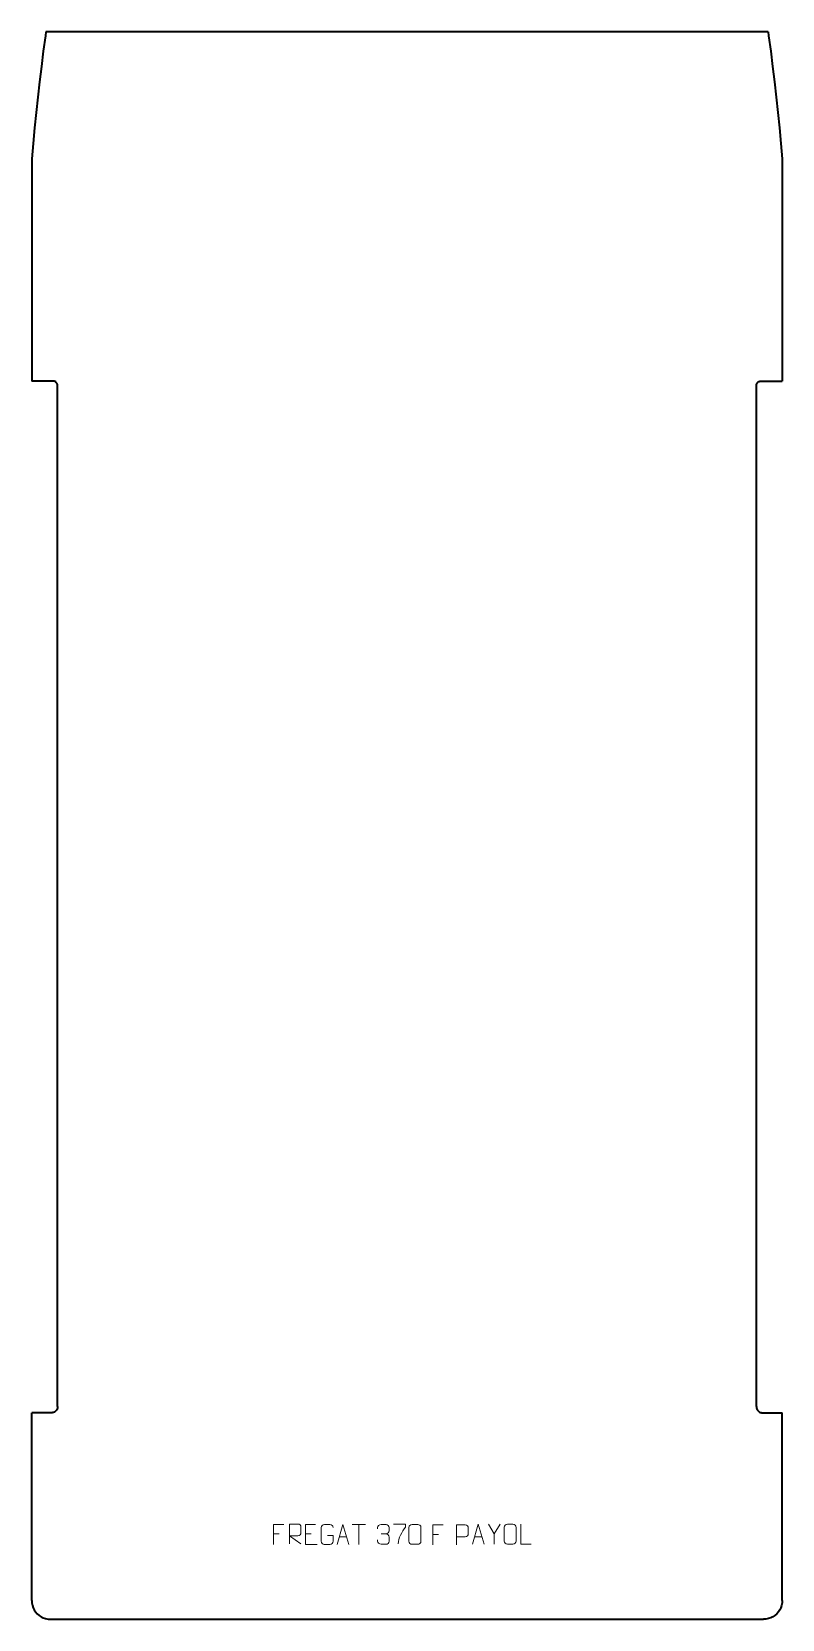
# Model space of a CAD drawing. Header units: millimetres. Extents: x -472 to 472, y -1420 to 580.
import ezdxf

# ---------------------------------------------------------------- set-up
doc = ezdxf.new("R2010")
doc.units = ezdxf.units.MM
doc.header["$MEASUREMENT"] = 0
doc.layers.add('layer 1', color=7, linetype='Continuous')

msp = doc.modelspace()

# ---------------------------------------------------------------- linework, layer by layer
at = {"layer": 'layer 1', "lineweight": 35}
for points in [[(-455.3724, 574.9726), (-455.3724, 574.9726), (-457.967, 555.6547), (-457.967, 555.6547)], [(-454.6644, 579.9991), (-454.6644, 579.9991), (-455.3724, 574.9726), (-455.3724, 574.9726)], [(454.663, 579.9991), (454.663, 579.9991), (-454.6644, 579.9991), (-454.6644, 579.9991)], [(454.663, 579.9991), (454.663, 579.9991), (455.3724, 574.9726), (455.3724, 574.9726)], [(455.3724, 574.9726), (455.3724, 574.9726), (457.9656, 555.6547), (457.9656, 555.6547)], [(-457.967, 555.6547), (-457.967, 555.6547), (-460.4311, 536.3189), (-460.4311, 536.3189)], [(457.9656, 555.6547), (457.9656, 555.6547), (460.4311, 536.3189), (460.4311, 536.3189)], [(-460.4311, 536.3189), (-460.4311, 536.3189), (-462.766, 516.9673), (-462.766, 516.9673)], [(460.4311, 536.3189), (460.4311, 536.3189), (462.7661, 516.9673), (462.7661, 516.9673)], [(-462.766, 516.9673), (-462.766, 516.9673), (-464.9723, 497.6004), (-464.9723, 497.6004)], [(462.7661, 516.9673), (462.7661, 516.9673), (464.9723, 497.6004), (464.9723, 497.6004)], [(-464.9723, 497.6004), (-464.9723, 497.6004), (-467.0491, 478.2196), (-467.0491, 478.2196)], [(464.9723, 497.6004), (464.9723, 497.6004), (467.048, 478.2196), (467.048, 478.2196)], [(-467.0491, 478.2196), (-467.0491, 478.2196), (-468.996, 458.8256), (-468.996, 458.8256)], [(467.048, 478.2196), (467.048, 478.2196), (468.9946, 458.8256), (468.9946, 458.8256)], [(-468.996, 458.8256), (-468.996, 458.8256), (-470.8124, 439.4185), (-470.8124, 439.4185)], [(468.9946, 458.8256), (468.9946, 458.8256), (470.8125, 439.4185), (470.8125, 439.4185)], [(-470.8124, 439.4185), (-470.8124, 439.4185), (-472.4998, 420), (-472.4998, 420)], [(-472.4998, 420), (-472.4998, 420), (-472.4998, 139.9993), (-472.4998, 139.9993)], [(470.8125, 439.4185), (470.8125, 439.4185), (472.4998, 420), (472.4998, 420)], [(472.4998, 420), (472.4998, 420), (472.4998, 139.9993), (472.4998, 139.9993)], [(-445.8193, 139.9993), (-445.8193, 139.9993), (-472.4998, 139.9993), (-472.4998, 139.9993)], [(-445.0608, 139.9503), (-445.0608, 139.9503), (-445.8193, 139.9993), (-445.8193, 139.9993)], [(-444.3137, 139.8018), (-444.3137, 139.8018), (-445.0608, 139.9503), (-445.0608, 139.9503)], [(-443.5926, 139.5568), (-443.5926, 139.5568), (-444.3137, 139.8018), (-444.3137, 139.8018)], [(-442.9102, 139.22), (-442.9102, 139.22), (-443.5926, 139.5568), (-443.5926, 139.5568)], [(-442.2768, 138.7969), (-442.2768, 138.7969), (-442.9102, 139.22), (-442.9102, 139.22)], [(-441.7052, 138.2951), (-441.7052, 138.2951), (-442.2768, 138.7969), (-442.2768, 138.7969)], [(-441.202, 137.7221), (-441.202, 137.7221), (-441.7052, 138.2951), (-441.7052, 138.2951)], [(-440.7789, 137.0902), (-440.7789, 137.0902), (-441.202, 137.7221), (-441.202, 137.7221)], [(-440.4421, 136.4063), (-440.4421, 136.4063), (-440.7789, 137.0902), (-440.7789, 137.0902)], [(-440.1985, 135.6852), (-440.1985, 135.6852), (-440.4421, 136.4063), (-440.4421, 136.4063)], [(-440.0501, 134.9395), (-440.0501, 134.9395), (-440.1985, 135.6852), (-440.1985, 135.6852)], [(-439.9996, 134.1796), (-439.9996, 134.1796), (-440.0501, 134.9395), (-440.0501, 134.9395)], [(-439.9996, -1151.9278), (-439.9996, -1151.9278), (-439.9996, 134.1796), (-439.9996, 134.1796)], [(439.9996, 134.1796), (439.9996, 134.1796), (440.0486, 134.9395), (440.0486, 134.9395)], [(439.9996, -1151.9278), (439.9996, -1151.9278), (439.9996, 134.1796), (439.9996, 134.1796)], [(440.0486, 134.9395), (440.0486, 134.9395), (440.1971, 135.6852), (440.1971, 135.6852)], [(440.1971, 135.6852), (440.1971, 135.6852), (440.4421, 136.4063), (440.4421, 136.4063)], [(440.4421, 136.4063), (440.4421, 136.4063), (440.7789, 137.0902), (440.7789, 137.0902)], [(440.7789, 137.0902), (440.7789, 137.0902), (441.2021, 137.7221), (441.2021, 137.7221)], [(441.2021, 137.7221), (441.2021, 137.7221), (441.7042, 138.2951), (441.7042, 138.2951)], [(441.7042, 138.2951), (441.7042, 138.2951), (442.2768, 138.7969), (442.2768, 138.7969)], [(442.2768, 138.7969), (442.2768, 138.7969), (442.9102, 139.22), (442.9102, 139.22)], [(442.9102, 139.22), (442.9102, 139.22), (443.5926, 139.5568), (443.5926, 139.5568)], [(443.5926, 139.5568), (443.5926, 139.5568), (444.3138, 139.8018), (444.3138, 139.8018)], [(444.3138, 139.8018), (444.3138, 139.8018), (445.0594, 139.9503), (445.0594, 139.9503)], [(445.0594, 139.9503), (445.0594, 139.9503), (445.8193, 139.9993), (445.8193, 139.9993)], [(445.8193, 139.9993), (445.8193, 139.9993), (472.4998, 139.9993), (472.4998, 139.9993)], [(-447.0177, -1159.93), (-447.0177, -1159.93), (-448.072, -1159.9999), (-448.072, -1159.9999)], [(-445.982, -1159.7238), (-445.982, -1159.7238), (-447.0177, -1159.93), (-447.0177, -1159.93)], [(-444.9833, -1159.3844), (-444.9833, -1159.3844), (-445.982, -1159.7238), (-445.982, -1159.7238)], [(-444.0365, -1158.9174), (-444.0365, -1158.9174), (-444.9833, -1159.3844), (-444.9833, -1159.3844)], [(-443.1578, -1158.3316), (-443.1578, -1158.3316), (-444.0365, -1158.9174), (-444.0365, -1158.9174)], [(-442.3646, -1157.6349), (-442.3646, -1157.6349), (-443.1578, -1158.3316), (-443.1578, -1158.3316)], [(-441.6679, -1156.8417), (-441.6679, -1156.8417), (-442.3646, -1157.6349), (-442.3646, -1157.6349)], [(-441.081, -1155.9629), (-441.081, -1155.9629), (-441.6679, -1156.8417), (-441.6679, -1156.8417)], [(-440.6151, -1155.0161), (-440.6151, -1155.0161), (-441.081, -1155.9629), (-441.081, -1155.9629)], [(-440.2746, -1154.0163), (-440.2746, -1154.0163), (-440.6151, -1155.0161), (-440.6151, -1155.0161)], [(-440.0695, -1152.9803), (-440.0695, -1152.9803), (-440.2746, -1154.0163), (-440.2746, -1154.0163)], [(-439.9996, -1151.9278), (-439.9996, -1151.9278), (-440.0695, -1152.9803), (-440.0695, -1152.9803)], [(439.9996, -1151.9278), (439.9996, -1151.9278), (440.068, -1152.9803), (440.068, -1152.9803)], [(440.068, -1152.9803), (440.068, -1152.9803), (440.2746, -1154.0163), (440.2746, -1154.0163)], [(440.2746, -1154.0163), (440.2746, -1154.0163), (440.614, -1155.0161), (440.614, -1155.0161)], [(440.614, -1155.0161), (440.614, -1155.0161), (441.081, -1155.9629), (441.081, -1155.9629)], [(441.081, -1155.9629), (441.081, -1155.9629), (441.6679, -1156.8417), (441.6679, -1156.8417)], [(441.6679, -1156.8417), (441.6679, -1156.8417), (442.3631, -1157.6349), (442.3631, -1157.6349)], [(442.3631, -1157.6349), (442.3631, -1157.6349), (443.1578, -1158.3316), (443.1578, -1158.3316)], [(443.1578, -1158.3316), (443.1578, -1158.3316), (444.0351, -1158.9174), (444.0351, -1158.9174)], [(444.0351, -1158.9174), (444.0351, -1158.9174), (444.9823, -1159.3844), (444.9823, -1159.3844)], [(444.9823, -1159.3844), (444.9823, -1159.3844), (445.9821, -1159.7238), (445.9821, -1159.7238)], [(445.9821, -1159.7238), (445.9821, -1159.7238), (447.0181, -1159.93), (447.0181, -1159.93)], [(447.0181, -1159.93), (447.0181, -1159.93), (448.072, -1159.9999), (448.072, -1159.9999)], [(-472.4998, -1396.4458), (-472.4998, -1396.4458), (-472.4998, -1159.9999), (-472.4998, -1159.9999)], [(-448.072, -1159.9999), (-448.072, -1159.9999), (-472.4998, -1159.9999), (-472.4998, -1159.9999)], [(448.072, -1159.9999), (448.072, -1159.9999), (472.4998, -1159.9999), (472.4998, -1159.9999)], [(472.4998, -1396.4458), (472.4998, -1396.4458), (472.4998, -1159.9999), (472.4998, -1159.9999)], [(-472.4998, -1396.4458), (-472.4998, -1396.4458), (-472.2986, -1399.5203), (-472.2986, -1399.5203)], [(-472.2986, -1399.5203), (-472.2986, -1399.5203), (-471.6974, -1402.5416), (-471.6974, -1402.5416)], [(472.2987, -1399.5203), (472.2987, -1399.5203), (471.696, -1402.5416), (471.696, -1402.5416)], [(472.4998, -1396.4458), (472.4998, -1396.4458), (472.2987, -1399.5203), (472.2987, -1399.5203)], [(-471.6974, -1402.5416), (-471.6974, -1402.5416), (-470.7068, -1405.4595), (-470.7068, -1405.4595)], [(-470.7068, -1405.4595), (-470.7068, -1405.4595), (-469.3442, -1408.2231), (-469.3442, -1408.2231)], [(-469.3442, -1408.2231), (-469.3442, -1408.2231), (-467.6323, -1410.7841), (-467.6323, -1410.7841)], [(-467.6323, -1410.7841), (-467.6323, -1410.7841), (-465.6016, -1413.1008), (-465.6016, -1413.1008)], [(-465.6016, -1413.1008), (-465.6016, -1413.1008), (-463.2846, -1415.1315), (-463.2846, -1415.1315)], [(-463.2846, -1415.1315), (-463.2846, -1415.1315), (-460.7225, -1416.8437), (-460.7225, -1416.8437)], [(-460.7225, -1416.8437), (-460.7225, -1416.8437), (-457.9604, -1418.2059), (-457.9604, -1418.2059)], [(-457.9604, -1418.2059), (-457.9604, -1418.2059), (-455.0422, -1419.1965), (-455.0422, -1419.1965)], [(-455.0422, -1419.1965), (-455.0422, -1419.1965), (-452.0208, -1419.7977), (-452.0208, -1419.7977)], [(-452.0208, -1419.7977), (-452.0208, -1419.7977), (-448.9467, -1419.9992), (-448.9467, -1419.9992)], [(452.0208, -1419.7977), (452.0208, -1419.7977), (448.9468, -1419.9992), (448.9468, -1419.9992)], [(455.0422, -1419.1965), (455.0422, -1419.1965), (452.0208, -1419.7977), (452.0208, -1419.7977)], [(457.9593, -1418.2059), (457.9593, -1418.2059), (455.0422, -1419.1965), (455.0422, -1419.1965)], [(460.7225, -1416.8437), (460.7225, -1416.8437), (457.9593, -1418.2059), (457.9593, -1418.2059)], [(463.2846, -1415.1315), (463.2846, -1415.1315), (460.7225, -1416.8437), (460.7225, -1416.8437)], [(465.6006, -1413.1008), (465.6006, -1413.1008), (463.2846, -1415.1315), (463.2846, -1415.1315)], [(467.6324, -1410.7841), (467.6324, -1410.7841), (465.6006, -1413.1008), (465.6006, -1413.1008)], [(469.3442, -1408.2231), (469.3442, -1408.2231), (467.6324, -1410.7841), (467.6324, -1410.7841)], [(470.7068, -1405.4595), (470.7068, -1405.4595), (469.3442, -1408.2231), (469.3442, -1408.2231)], [(471.696, -1402.5416), (471.696, -1402.5416), (470.7068, -1405.4595), (470.7068, -1405.4595)], [(-448.9467, -1419.9992), (-448.9467, -1419.9992), (448.9468, -1419.9992), (448.9468, -1419.9992)]]:
    msp.add_open_spline(points, degree=3, dxfattribs=at)
at = {"layer": 'layer 1', "color": 250, "lineweight": 9}
for points, knots in [([(-155.1181, -1300.6683), (-155.1181, -1300.6683), (-167.9921, -1300.6683), (-167.9921, -1300.6683), (-167.9921, -1300.6683), (-167.9921, -1300.6683), (-167.9921, -1325.6219), (-167.9921, -1325.6219)], [0, 0, 0, 0, 0.333333333, 0.333333333, 0.333333333, 0.333333333, 1, 1, 1, 1]), ([(-148.156, -1325.0247), (-148.156, -1325.0247), (-148.156, -1300.0712), (-148.156, -1300.0712), (-148.156, -1300.0712), (-144.5612, -1300.0712), (-140.9657, -1300.0712), (-137.3705, -1300.0712), (-137.3705, -1300.0712), (-135.0452, -1300.1089), (-133.4879, -1301.5989), (-133.492, -1303.9653), (-133.492, -1303.9653), (-133.4924, -1306.0008), (-133.4924, -1309.0602), (-133.492, -1311.0962), (-133.492, -1311.0962), (-133.4985, -1312.9717), (-135.3108, -1314.9135), (-137.3203, -1314.9326), (-137.3203, -1314.9326), (-137.3203, -1314.9326), (-148.156, -1314.9326), (-148.156, -1314.9326), (-148.156, -1314.9326), (-148.156, -1314.9326), (-133.5013, -1325.0247), (-133.5013, -1325.0247)], [0, 0, 0, 0, 0.125, 0.125, 0.125, 0.125, 0.25, 0.25, 0.25, 0.25, 0.375, 0.375, 0.375, 0.375, 0.5, 0.5, 0.5, 0.5, 0.625, 0.625, 0.625, 0.625, 0.75, 0.75, 0.75, 0.75, 1, 1, 1, 1]), ([(-115.1181, -1300.6683), (-115.1181, -1300.6683), (-127.992, -1300.6683), (-127.992, -1300.6683), (-127.992, -1300.6683), (-127.992, -1300.6683), (-127.992, -1325.6219), (-127.992, -1325.6219), (-127.992, -1325.6219), (-127.992, -1325.6219), (-113.1262, -1325.6219), (-113.1262, -1325.6219)], [0, 0, 0, 0, 0.25, 0.25, 0.25, 0.25, 0.5, 0.5, 0.5, 0.5, 1, 1, 1, 1]), ([(-100.3042, -1314.6361), (-100.3042, -1314.6361), (-93.1361, -1314.6361), (-93.1361, -1314.6361), (-93.1361, -1314.6361), (-93.1361, -1314.6361), (-93.1361, -1321.8042), (-93.1361, -1321.8042), (-93.1361, -1321.8042), (-93.2758, -1324.1276), (-94.953, -1325.6072), (-97.1008, -1325.618), (-97.1008, -1325.618), (-99.4326, -1325.6176), (-101.7646, -1325.6176), (-104.0961, -1325.618), (-104.0961, -1325.618), (-106.021, -1325.7234), (-107.9932, -1323.8389), (-107.982, -1321.8216), (-107.982, -1321.8216), (-107.9816, -1316.0515), (-107.9816, -1310.2818), (-107.982, -1304.5125), (-107.982, -1304.5125), (-107.9778, -1302.3744), (-106.231, -1300.6552), (-104.0787, -1300.6686), (-104.0787, -1300.6686), (-101.753, -1300.6686), (-99.4269, -1300.6686), (-97.1008, -1300.6686), (-97.1008, -1300.6686), (-95.1541, -1300.6332), (-93.1627, -1302.1247), (-93.1361, -1304.5624)], [0, 0, 0, 0, 0.1, 0.1, 0.1, 0.1, 0.2, 0.2, 0.2, 0.2, 0.3, 0.3, 0.3, 0.3, 0.4, 0.4, 0.4, 0.4, 0.5, 0.5, 0.5, 0.5, 0.6, 0.6, 0.6, 0.6, 0.7, 0.7, 0.7, 0.7, 0.8, 0.8, 0.8, 0.8, 1, 1, 1, 1]), ([(-88.0295, -1325.6218), (-88.0295, -1325.6218), (-80.6585, -1300.6683), (-80.6585, -1300.6683), (-80.6585, -1300.6683), (-80.6585, -1300.6683), (-73.0886, -1325.6218), (-73.0886, -1325.6218)], [0, 0, 0, 0, 0.333333333, 0.333333333, 0.333333333, 0.333333333, 1, 1, 1, 1]), ([(-37.3089, -1306.2958), (-37.3089, -1306.2958), (-37.3089, -1304.4386), (-37.3089, -1304.4386), (-37.3089, -1304.4386), (-37.3232, -1302.6967), (-34.6587, -1300.5786), (-32.5996, -1300.6013), (-32.5996, -1300.6013), (-30.5355, -1300.6013), (-28.4715, -1300.6013), (-26.4078, -1300.6013), (-26.4078, -1300.6013), (-24.2133, -1300.5925), (-22.615, -1302.4393), (-22.5706, -1304.3514), (-22.5706, -1304.3514), (-22.571, -1305.7865), (-22.571, -1307.2216), (-22.5706, -1308.6571), (-22.5706, -1308.6571), (-22.6192, -1310.3106), (-24.2218, -1312.5406), (-26.4201, -1312.5306), (-26.4201, -1312.5306), (-24.2164, -1312.5418), (-22.6084, -1314.345), (-22.5544, -1316.4045), (-22.5544, -1316.4045), (-22.5548, -1318.1892), (-22.5548, -1319.9739), (-22.5544, -1321.759), (-22.5544, -1321.759), (-22.5443, -1323.8204), (-24.5992, -1325.5835), (-26.4201, -1325.5754), (-26.4201, -1325.5754), (-28.4854, -1325.5751), (-30.5506, -1325.5751), (-32.6162, -1325.5754), (-32.6162, -1325.5754), (-34.7848, -1325.5639), (-37.3158, -1323.1637), (-37.3344, -1321.7019), (-37.3344, -1321.7019), (-37.3344, -1321.7019), (-37.3344, -1319.7933), (-37.3344, -1319.7933)], [0, 0, 0, 0, 0.076923077, 0.076923077, 0.076923077, 0.076923077, 0.153846154, 0.153846154, 0.153846154, 0.153846154, 0.230769231, 0.230769231, 0.230769231, 0.230769231, 0.307692308, 0.307692308, 0.307692308, 0.307692308, 0.384615385, 0.384615385, 0.384615385, 0.384615385, 0.461538462, 0.461538462, 0.461538462, 0.461538462, 0.538461538, 0.538461538, 0.538461538, 0.538461538, 0.615384615, 0.615384615, 0.615384615, 0.615384615, 0.692307692, 0.692307692, 0.692307692, 0.692307692, 0.769230769, 0.769230769, 0.769230769, 0.769230769, 0.846153846, 0.846153846, 0.846153846, 0.846153846, 1, 1, 1, 1]), ([(-16.909, -1300.0617), (-16.909, -1300.0617), (-2.0929, -1300.0617), (-2.0929, -1300.0617), (-2.0929, -1300.0617), (-2.0932, -1301.3113), (-2.0932, -1302.5609), (-2.0929, -1303.8107), (-2.0929, -1303.8107), (-6.0873, -1309.8078), (-11.0025, -1317.6414), (-11.0025, -1325.0202)], [0, 0, 0, 0, 0.25, 0.25, 0.25, 0.25, 0.5, 0.5, 0.5, 0.5, 1, 1, 1, 1]), ([(6.475, -1300.589), (8.8411, -1300.589), (11.2076, -1300.589), (13.5741, -1300.589), (13.5741, -1300.589), (15.5546, -1300.5534), (17.5806, -1302.0477), (17.6077, -1304.4898), (17.6077, -1304.4898), (17.6073, -1310.2472), (17.6073, -1316.005), (17.6077, -1321.7632), (17.6077, -1321.7632), (17.4656, -1324.0908), (15.7592, -1325.5731), (13.5741, -1325.5839), (13.5741, -1325.5839), (11.2017, -1325.5835), (8.8293, -1325.5835), (6.4573, -1325.5839), (6.4573, -1325.5839), (4.4988, -1325.6895), (2.4924, -1323.8016), (2.5038, -1321.7806), (2.5038, -1321.7806), (2.5042, -1316), (2.5042, -1310.2197), (2.5038, -1304.4399), (2.5038, -1304.4399), (2.5081, -1302.2979), (4.2852, -1300.5754), (6.475, -1300.589)], [0, 0, 0, 0, 0.111111111, 0.111111111, 0.111111111, 0.111111111, 0.222222222, 0.222222222, 0.222222222, 0.222222222, 0.333333333, 0.333333333, 0.333333333, 0.333333333, 0.444444444, 0.444444444, 0.444444444, 0.444444444, 0.555555556, 0.555555556, 0.555555556, 0.555555556, 0.666666667, 0.666666667, 0.666666667, 0.666666667, 0.777777778, 0.777777778, 0.777777778, 0.777777778, 1, 1, 1, 1]), ([(45.3781, -1301.2305), (45.3781, -1301.2305), (32.5041, -1301.2305), (32.5041, -1301.2305), (32.5041, -1301.2305), (32.5041, -1301.2305), (32.5041, -1326.1841), (32.5041, -1326.1841)], [0, 0, 0, 0, 0.333333333, 0.333333333, 0.333333333, 0.333333333, 1, 1, 1, 1]), ([(62.5041, -1326.1183), (62.5041, -1326.1183), (62.5041, -1301.1647), (62.5041, -1301.1647), (62.5041, -1301.1647), (66.0991, -1301.1647), (69.6944, -1301.1647), (73.2898, -1301.1647), (73.2898, -1301.1647), (75.615, -1301.2026), (77.1724, -1302.6927), (77.1682, -1305.0588), (77.1682, -1305.0588), (77.1678, -1307.0945), (77.1678, -1310.1538), (77.1682, -1312.1898), (77.1682, -1312.1898), (77.1617, -1314.0652), (75.3495, -1316.0071), (73.3399, -1316.0262), (73.3399, -1316.0262), (73.3399, -1316.0262), (62.5041, -1316.0262), (62.5041, -1316.0262)], [0, 0, 0, 0, 0.142857143, 0.142857143, 0.142857143, 0.142857143, 0.285714286, 0.285714286, 0.285714286, 0.285714286, 0.428571429, 0.428571429, 0.428571429, 0.428571429, 0.571428571, 0.571428571, 0.571428571, 0.571428571, 0.714285714, 0.714285714, 0.714285714, 0.714285714, 1, 1, 1, 1]), ([(82.4226, -1325.2756), (82.4226, -1325.2756), (89.7936, -1300.3221), (89.7936, -1300.3221), (89.7936, -1300.3221), (89.7936, -1300.3221), (97.3635, -1325.2756), (97.3635, -1325.2756)], [0, 0, 0, 0, 0.333333333, 0.333333333, 0.333333333, 0.333333333, 1, 1, 1, 1]), ([(117.2147, -1300.3221), (117.2147, -1300.3221), (109.8923, -1312.2208), (109.8923, -1312.2208), (109.8923, -1312.2208), (109.8923, -1312.2208), (109.893, -1325.2757), (109.893, -1325.2757)], [0, 0, 0, 0, 0.333333333, 0.333333333, 0.333333333, 0.333333333, 1, 1, 1, 1]), ([(126.3734, -1300.3224), (128.6991, -1300.3224), (131.0252, -1300.3224), (133.3513, -1300.3224), (133.3513, -1300.3224), (135.2979, -1300.2868), (137.2893, -1301.7784), (137.316, -1304.216), (137.316, -1304.216), (137.3156, -1309.9629), (137.3156, -1315.7102), (137.316, -1321.4579), (137.316, -1321.4579), (137.1762, -1323.7813), (135.499, -1325.2609), (133.3513, -1325.2717), (133.3513, -1325.2717), (131.0194, -1325.2713), (128.6875, -1325.2713), (126.356, -1325.2717), (126.356, -1325.2717), (124.431, -1325.3771), (122.4589, -1323.4926), (122.4701, -1321.4753), (122.4701, -1321.4753), (122.4704, -1315.7052), (122.4704, -1309.9355), (122.4701, -1304.1662), (122.4701, -1304.1662), (122.4743, -1302.0281), (124.221, -1300.3089), (126.3734, -1300.3224)], [0, 0, 0, 0, 0.111111111, 0.111111111, 0.111111111, 0.111111111, 0.222222222, 0.222222222, 0.222222222, 0.222222222, 0.333333333, 0.333333333, 0.333333333, 0.333333333, 0.444444444, 0.444444444, 0.444444444, 0.444444444, 0.555555556, 0.555555556, 0.555555556, 0.555555556, 0.666666667, 0.666666667, 0.666666667, 0.666666667, 0.777777778, 0.777777778, 0.777777778, 0.777777778, 1, 1, 1, 1]), ([(156.3676, -1325.2757), (156.3676, -1325.2757), (143.4185, -1325.2757), (143.4185, -1325.2757), (143.4185, -1325.2757), (143.4185, -1325.2757), (143.4185, -1300.3221), (143.4185, -1300.3221)], [0, 0, 0, 0, 0.333333333, 0.333333333, 0.333333333, 0.333333333, 1, 1, 1, 1])]:
    msp.add_open_spline(points, degree=3, knots=knots, dxfattribs=at)
for points in [[(-167.9921, -1312.548), (-167.9921, -1312.548), (-160.824, -1312.548), (-160.824, -1312.548)], [(-127.992, -1312.548), (-127.992, -1312.548), (-120.8239, -1312.548), (-120.8239, -1312.548)], [(-85.3069, -1316.3724), (-85.3069, -1316.3724), (-75.8112, -1316.3724), (-75.8112, -1316.3724)], [(-69.0526, -1300.6918), (-69.0526, -1300.6918), (-52.0654, -1300.6918), (-52.0654, -1300.6918)], [(-60.5588, -1325.6218), (-60.5588, -1325.6218), (-60.5588, -1300.6683), (-60.5588, -1300.6683)], [(-32.5992, -1312.541), (-32.5992, -1312.541), (-26.4028, -1312.541), (-26.4028, -1312.541)], [(32.5041, -1313.1102), (32.5041, -1313.1102), (39.6722, -1313.1102), (39.6722, -1313.1102)], [(85.1452, -1316.0262), (85.1452, -1316.0262), (94.6409, -1316.0262), (94.6409, -1316.0262)], [(109.8923, -1312.2208), (109.8923, -1312.2208), (102.5714, -1300.3221), (102.5714, -1300.3221)]]:
    msp.add_open_spline(points, degree=3, dxfattribs=at)

doc.saveas('drawing.dxf')
